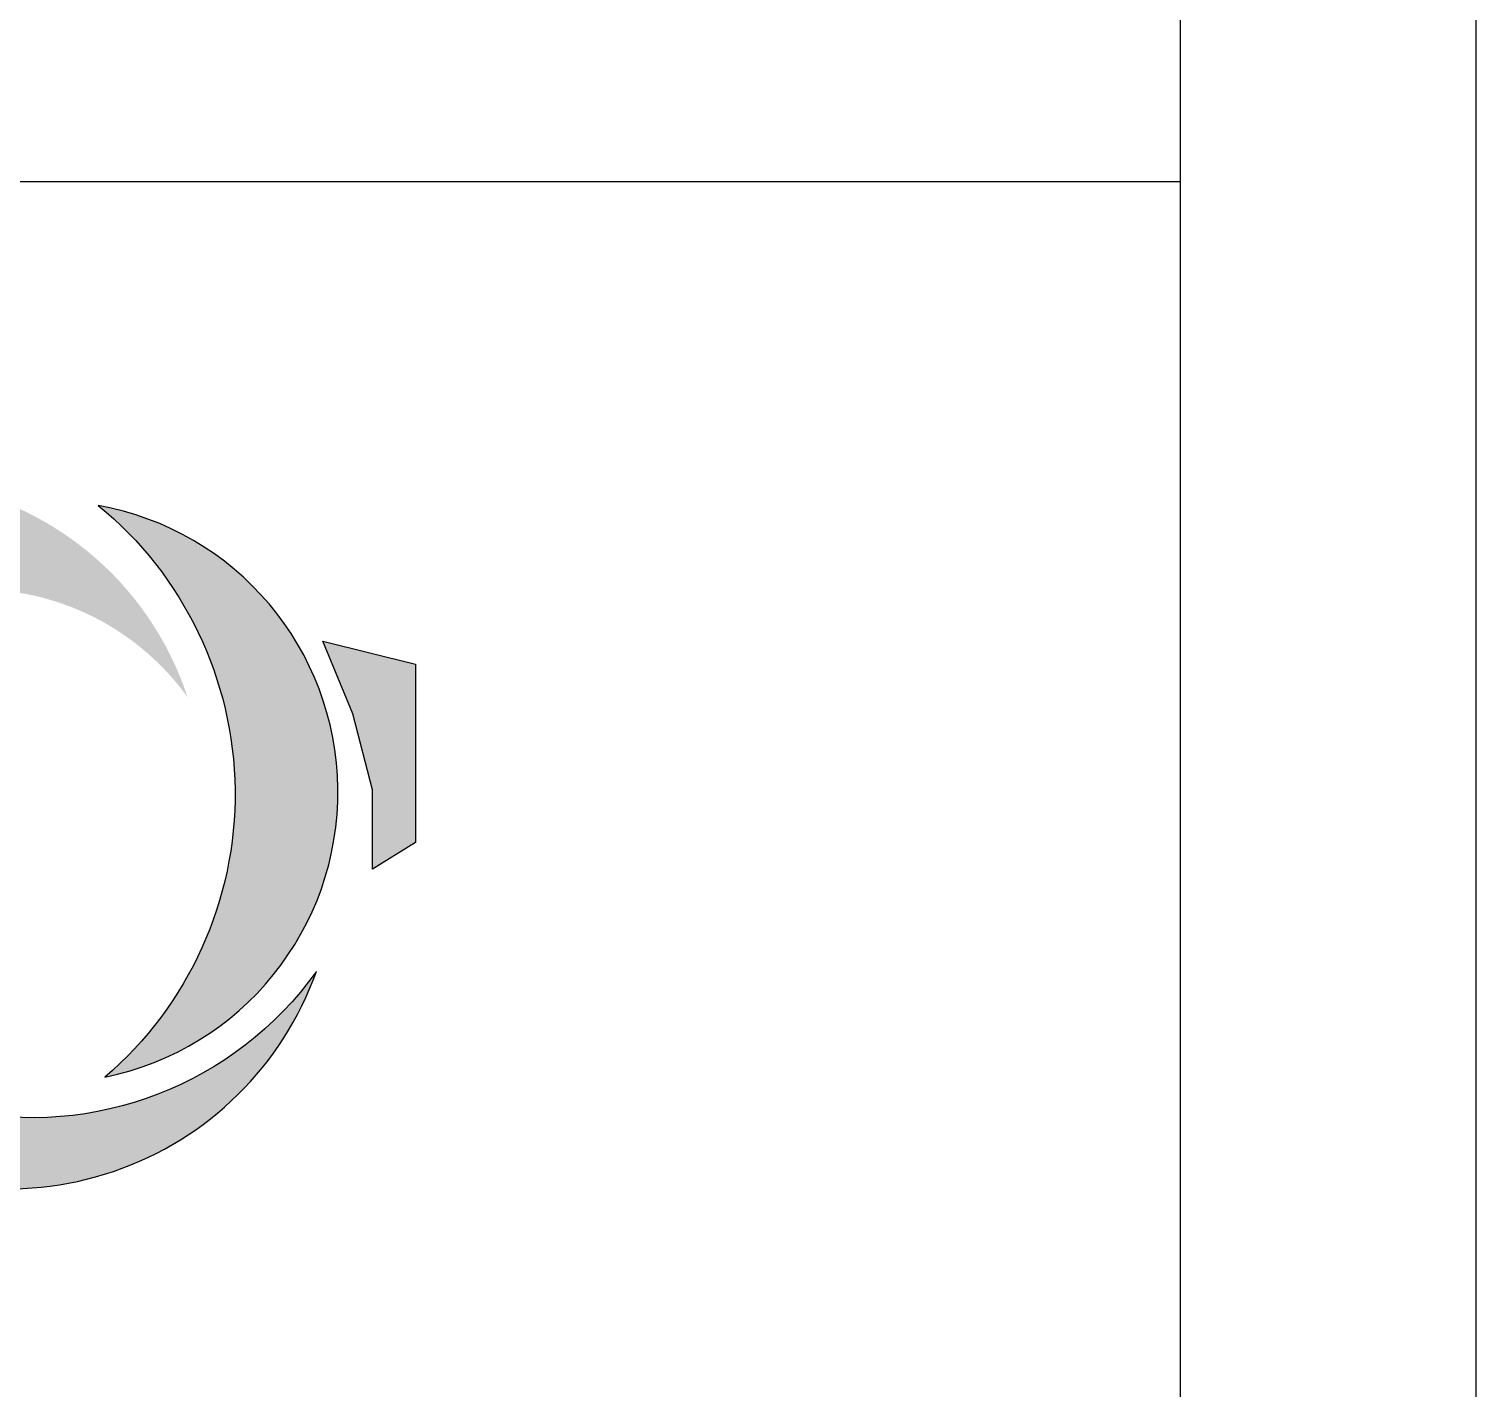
# Model space of a CAD drawing. Header units: inches. Extents: x 3613 to 8393, y -2205 to -794.
# Drawn here: x 7405.86 to 7425.62, y -1167.08 to -1148.52 of the extents above; entities that cross this region are included whole.
import ezdxf

# ---------------------------------------------------------------- set-up
doc = ezdxf.new("R2010")
doc.units = ezdxf.units.IN
doc.header["$MEASUREMENT"] = 0

msp = doc.modelspace()

# ---------------------------------------------------------------- hatches: boundary and pattern name
at = {"ltscale": 1000}
h = msp.add_hatch(color=0, dxfattribs=at)
h.dxf.hatch_style = 1
h.paths.add_polyline_path([(7400.304, -1156.654), (7400.891, -1157.512), (7401.342, -1158.459), (7401.613, -1159.407, -0.694994), (7408.022, -1157.647, 0.630929)], flags=17)
h.paths.add_polyline_path([(7398.048, -1154.804), (7399.131, -1155.481), (7400.033, -1156.338), (7400.755, -1155.481), (7401.703, -1154.804)], flags=17)
h.paths.add_polyline_path([(7399.402, -1157.873), (7400.259, -1159.949), (7400.755, -1161.032), (7401.387, -1162.07), (7402.2, -1162.927), (7403.147, -1163.65, 0.483098), (7409.782, -1161.393, -0.656849), (7401.207, -1159.542), (7400.936, -1158.64), (7400.53, -1157.782), (7400.033, -1156.97), (7399.356, -1156.248), (7398.634, -1155.661), (7397.822, -1155.165), (7396.919, -1154.849), (7395.971, -1154.623), (7395.024, -1154.533), (7394.076, -1154.623), (7393.173, -1154.849), (7392.271, -1155.21), (7391.458, -1155.797), (7390.781, -1156.474), (7390.24, -1157.286), (7389.879, -1158.234), (7389.698, -1159.181), (7389.743, -1160.174), (7389.969, -1161.122), (7390.375, -1162.025), (7390.917, -1162.792), (7391.639, -1163.469), (7392.496, -1163.965), (7393.399, -1164.327), (7394.347, -1164.462), (7395.34, -1164.462), (7396.287, -1164.191), (7397.19, -1163.785), (7397.957, -1163.198), (7397.055, -1163.424), (7396.152, -1163.559), (7395.204, -1163.514, -0.56248), (7392, -1156.789, -0.547638)])
h.paths.add_polyline_path([(7398.589, -1157.331), (7398.048, -1156.744), (7397.371, -1156.248), (7396.603, -1155.932), (7395.791, -1155.751), (7394.979, -1155.751), (7394.166, -1155.887), (7393.399, -1156.203), (7393.354, -1156.293), (7393.354, -1156.383), (7393.444, -1156.428), (7393.534, -1156.428), (7394.211, -1156.203), (7394.933, -1156.112), (7395.701, -1156.203), (7396.378, -1156.428), (7397.01, -1156.835), (7397.551, -1157.331), (7397.957, -1157.963), (7398.183, -1158.64), (7398.634, -1159.949), (7399.221, -1161.167), (7400.033, -1162.25), (7400.981, -1163.243), (7401.794, -1163.83), (7402.696, -1164.236), (7403.644, -1164.417), (7402.651, -1163.83), (7401.748, -1163.063), (7400.936, -1162.16), (7400.304, -1161.167), (7399.853, -1160.084), (7399.04, -1158.053)], flags=17)
h.paths.add_polyline_path([(7397.596, -1161.709), (7396.964, -1162.341), (7396.242, -1162.837), (7395.43, -1163.108), (7396.468, -1163.108), (7397.461, -1162.927), (7398.454, -1162.566), (7399.356, -1162.07), (7398.725, -1161.122), (7398.228, -1160.129), (7398.002, -1160.987)], flags=16)
h.paths.add_polyline_path([(7406.893, -1162.837, 0.826788), (7406.803, -1155.029, -0.46686)])
h.paths.add_polyline_path([(7411.136, -1157.196), (7409.872, -1156.88), (7410.278, -1157.873), (7410.549, -1158.911), (7410.549, -1159.994), (7411.136, -1159.633)])
h.paths.add_polyline_path([(7388.705, -1159.633), (7389.292, -1159.994), (7389.292, -1158.911), (7389.563, -1157.873), (7389.969, -1156.88), (7388.705, -1157.196)])

# ---------------------------------------------------------------- linework, layer by layer
msp.add_line((7421.585, -1181.386), (7421.585, -894.646))
for points in [[(7425.623, -1185.646), (7425.623, -888.646), (7005.623, -888.646), (7005.623, -1185.646)], [(7409.872, -1156.88), (7411.136, -1157.196), (7411.136, -1159.633), (7410.549, -1159.994), (7410.549, -1158.911), (7410.278, -1157.873)]]:
    msp.add_lwpolyline(points, close=True)
msp.add_lwpolyline([(7025.147, -1150.606), (7421.585, -1150.606)])
msp.add_lwpolyline([(7406.893, -1162.837, 0.826788), (7406.803, -1155.029, -0.46686)], format="xyb", close=True)
msp.add_lwpolyline([(7403.147, -1163.65, 0.483098), (7409.782, -1161.393, -0.656849), (7401.207, -1159.542)], format="xyb")

doc.saveas('drawing.dxf')
